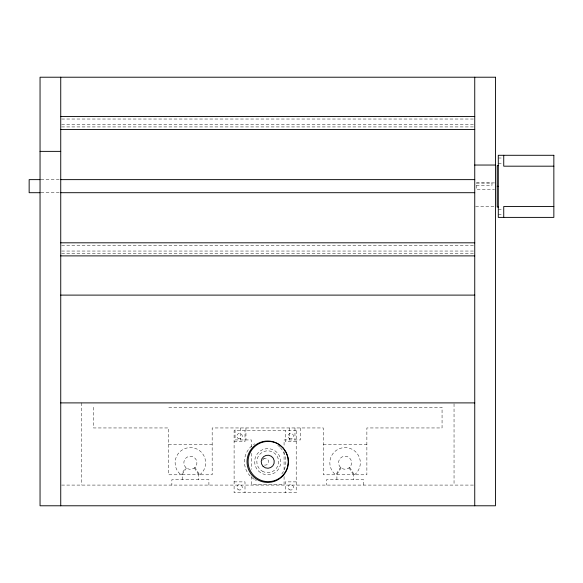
<?xml version="1.0" encoding="UTF-8"?>
<svg xmlns="http://www.w3.org/2000/svg" width="583" height="583" viewBox="0 0 583 583"><rect width="100%" height="100%" fill="white"/><g stroke="black" fill="none" stroke-linecap="round" stroke-linejoin="round"><path stroke-width="0.44" stroke-dasharray="2.92 2.19" d="M93.426 407.255L93.426 427.951L168.589 427.951L168.589 474.795L181.16 474.795L185.758 467.435A6.537 6.537 0 0 1 185.758 458.194A6.537 6.537 0 0 1 195.006 458.194A6.537 6.537 0 0 1 195.006 467.435L199.605 474.795L212.168 474.795L212.168 427.951L323.295 427.951L323.295 474.795L335.859 474.795L340.465 467.435M182.209 479.692L182.209 474.431L186.436 467.945M336.908 479.634L336.908 474.38L341.128 467.894M262.445 460.227L264.267 458.413M195.006 467.428C192.543 469.92 188.214 469.92 185.758 467.428M199.605 474.795L201.164 473.6A15.253 15.253 0 0 0 201.164 452.029A15.253 15.253 0 0 0 179.593 452.029A15.253 15.253 0 0 0 179.593 473.6L181.16 474.795M349.698 467.369C347.242 469.862 342.913 469.862 340.457 467.369A6.537 6.537 0 0 1 340.457 458.129A6.537 6.537 0 0 1 349.698 458.129A6.537 6.537 0 0 1 349.698 467.369L354.311 474.795L366.875 474.795L366.875 427.951L442.06 427.951L442.06 407.255L168.589 407.255M354.311 474.795L355.87 473.6A15.253 15.253 0 0 0 355.87 452.029A15.253 15.253 0 0 0 334.299 452.029A15.253 15.253 0 0 0 334.299 473.6L335.859 474.795M61.652 119.027L473.833 119.027M61.652 124.667L473.833 124.667M61.652 126.919L473.833 126.919M498.29 158.015L502.83 158.015M498.29 163.466L502.83 163.466M40.941 179.63L60.741 179.63M494.501 182.909L476.5 182.909L476.5 189.774L494.501 189.774M476.5 183.026L491.972 183.026L491.972 185.452L476.5 185.452M40.941 192.703L59.845 192.703M475.641 206.71L494.537 206.71M498.29 209.217L502.83 209.217M498.29 214.668L502.83 214.668M61.652 245.407L473.833 245.407M61.652 251.047L473.833 251.047M61.652 253.299L473.833 253.299M234.104 441.571L244.998 441.571L244.998 430.677M296.2 441.571L285.306 441.571L285.306 430.677M168.589 444.297L212.168 444.297M323.295 444.297L366.875 444.297M182.209 474.431L198.555 474.431L198.555 479.692M336.908 474.38L353.247 474.38L353.247 479.634M234.104 481.879L244.998 481.879L244.998 492.773M296.2 481.879L285.306 481.879L285.306 492.773M61.645 485.085L473.841 485.085M349.02 467.894L353.247 474.38M194.328 467.945L198.555 474.431M454.04 403.8L454.04 485.085M363.595 485.085L363.595 479.634L326.553 479.634L326.553 485.085M300.42 427.951L300.42 439.939L284.074 439.939L284.074 447.081M294.969 427.951L294.969 439.939M289.525 427.951L289.525 439.939M284.074 451.548L284.074 472.099M284.074 476.566L284.074 484.604L251.39 484.604L251.39 475.67M251.39 447.081L251.39 439.939L235.051 439.939L235.051 427.951M251.39 453.334L251.39 469.417M245.946 427.951L245.946 439.939M240.495 427.951L240.495 439.939M208.903 485.136L208.903 479.692L171.861 479.692L171.861 485.136M81.445 402.897L81.445 485.085M280.408 447.737A20.697 20.697 0 0 1 281.006 475.036M256.396 480.487A20.697 20.697 0 0 1 254.8 479.649M254.035 479.19A20.697 20.697 0 0 1 254.8 443.801M277.756 445.303A20.697 20.697 0 0 1 279.789 447.088M263.436 458.755A3.432 3.432 0 0 1 268.581 461.721A3.432 3.432 0 0 1 263.436 464.695M296.2 430.677L234.104 430.677L234.104 492.773L296.2 492.773L296.2 430.677M258.488 470.969A13.074 13.074 0 0 0 280.365 465.11A13.074 13.074 0 0 0 264.347 449.099A13.074 13.074 0 0 0 258.488 470.969M262.284 471.159A10.895 10.895 0 0 0 278.63 461.721A10.895 10.895 0 0 0 262.284 452.291A10.895 10.895 0 0 0 262.284 471.159M289.394 438.482A2.726 2.726 0 0 0 293.475 436.12A2.726 2.726 0 0 0 289.394 433.767A2.726 2.726 0 0 0 289.394 438.482M238.185 489.684A2.726 2.726 0 0 0 242.273 487.33A2.726 2.726 0 0 0 238.185 484.969A2.726 2.726 0 0 0 238.185 489.684M238.185 438.482A2.726 2.726 0 0 0 242.273 436.12A2.726 2.726 0 0 0 238.185 433.767A2.726 2.726 0 0 0 238.185 438.482M289.394 489.684A2.726 2.726 0 0 0 293.475 487.33A2.726 2.726 0 0 0 289.394 484.969A2.726 2.726 0 0 0 289.394 489.684"/><path stroke-width="0.87" d="M60.741 116.44L474.744 116.44M60.741 129.513L474.744 129.513M40.045 151.369L60.741 151.369M474.744 165.04L495.441 165.04M498.29 165.638L497.197 165.638L497.197 207.038L498.29 207.038M553.85 166.184L503.734 166.184L503.734 155.289M40.045 179.63L29.15 179.63L29.15 192.703L40.045 192.703M60.741 179.63L474.744 179.63M497.197 186.341L498.29 186.341M60.741 192.703L474.744 192.703M553.85 206.499L503.734 206.499L503.734 217.393M60.741 242.812L474.744 242.812M60.741 255.886L474.744 255.886M60.741 295.107L474.744 295.107M60.741 402.897L474.744 402.897M474.744 77.218L474.744 505.782M60.741 77.218L60.741 505.782M288.432 461.721L287.725 467.085A20.697 20.697 0 0 1 260.652 481.179A20.697 20.697 0 0 1 248.97 452.976A20.697 20.697 0 0 1 278.084 443.801C284.285 447.606 288.345 454.397 288.432 461.721M495.441 77.218L40.045 77.218L40.045 505.782L495.441 505.782L495.441 77.218M553.85 155.289L498.29 155.289L498.29 217.393L553.85 217.393L553.85 155.289M283.294 448.21L279.33 444.763A20.128 20.128 0 0 0 249.757 453.494A20.128 20.128 0 0 0 263.494 481.099A20.128 20.128 0 0 0 288.293 462.778L287.929 457.538L286.224 452.568L283.294 448.21M263.108 466.349A6.537 6.537 0 0 0 274.046 463.419A6.537 6.537 0 0 0 266.045 455.41A6.537 6.537 0 0 0 263.108 466.349"/></g></svg>
